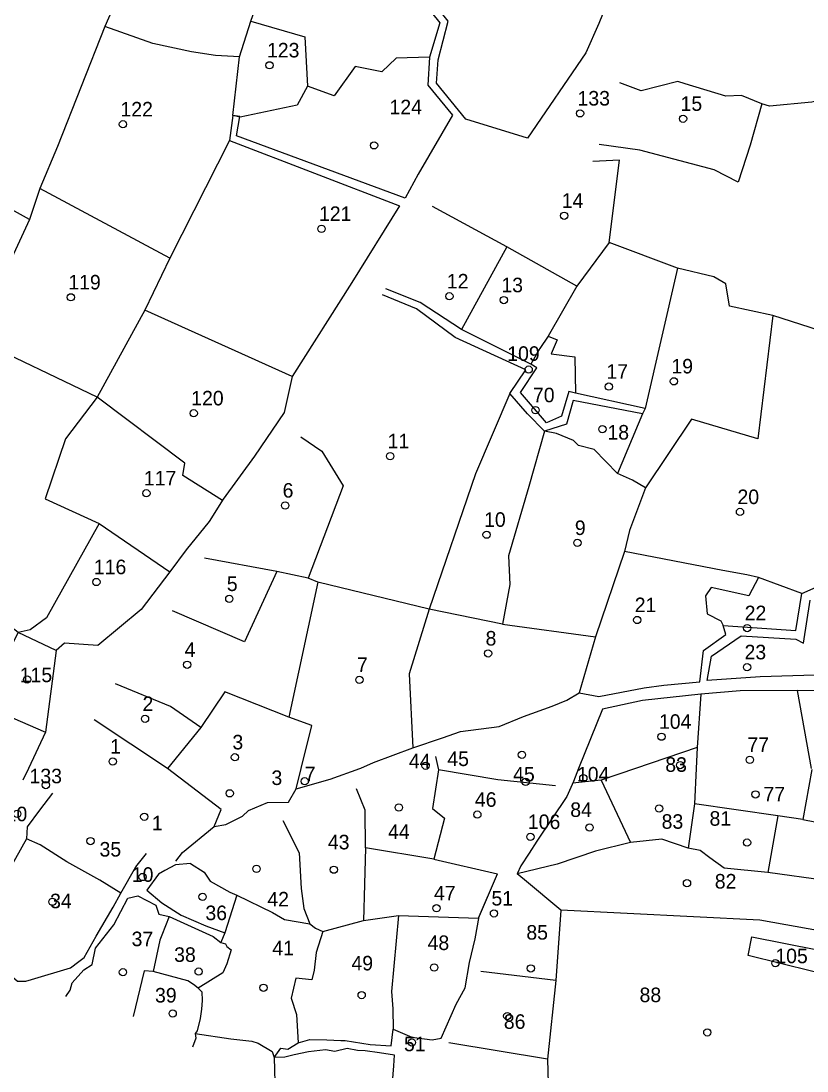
# Model space of a CAD drawing. Extents: x 176571 to 180224, y 250857 to 253450.
# Drawn here: x 178029.8 to 178246.1, y 252366.8 to 252655.5 of the extents above; entities that cross this region are included whole.
import ezdxf
from ezdxf.enums import TextEntityAlignment as Align

# ---------------------------------------------------------------- set-up
doc = ezdxf.new("R2010")
doc.units = 0
for name, color, linetype in [('1602', 240, 'Continuous'), ('1603', 240, 'Continuous'), ('A_POINTS', 252, 'Continuous')]:
    doc.layers.add(name, color=color, linetype=linetype)
doc.styles.add('HEBTXT', font='hebtxt.shx')

# ---------------------------------------------------------------- blocks, each defined once
blk = doc.blocks.new('1603')
at = {"layer": 'A_POINTS'}
blk.add_circle((0, 0), 0.25, dxfattribs=at)
at = {"style": 'HEBTXT'}
blk.add_attdef('PARCEL_NUM', text='', height=2, dxfattribs=at).set_placement((0, 1), align=Align.CENTER)
at = {"style": 'HEBTXT', "flags": 1}
blk.add_attdef('LOT_NUM', text='', height=2, dxfattribs=at).set_placement((0, -2.5), align=Align.CENTER)

msp = doc.modelspace()

# ---------------------------------------------------------------- linework, layer by layer
at = {"layer": '1602'}
for points in [[(178075.6, 252704.1), (178060.37, 252671.1), (178052.86, 252654), (178039.85, 252621), (178034.95, 252609.42), (178032.15, 252600.98), (178023.24, 252581.86), (178020.68, 252575.83), (178016.99, 252568.25), (177992.71, 252515.62), (177983.97, 252495.87)], [(178192.87, 252664.81), (178188.81, 252654.85), (178185.23, 252646.78), (178169.18, 252623.33), (178152.17, 252628.49), (178144.09, 252638.4), (178144.62, 252644.85), (178147.37, 252655.46), (178141.43, 252662.91)], [(178140.1, 252661.14), (178145.03, 252655.02), (178142.16, 252645.6), (178141.71, 252637.84), (178148.55, 252629.63), (178139.12, 252613.38), (178135.52, 252606.78), (178089.13, 252623.92), (178090.04, 252629.3), (178088.1, 252629.49), (178089.94, 252645.63), (178093.07, 252655.43), (178095.23, 252661.76)], [(178093.07, 252655.43), (178107.94, 252651.19), (178108.63, 252637.58)], [(178089.94, 252645.63), (178083.33, 252646.07), (178076.68, 252647.05), (178066.11, 252649.34), (178052.86, 252654)], [(178142.16, 252645.6), (178133.04, 252645.32), (178129.09, 252641.53), (178121.72, 252643.01), (178115.97, 252634.92), (178108.63, 252637.58), (178105.78, 252632.39), (178090.13, 252629.04), (178088.1, 252629.49)], [(178321.49, 252585), (178316.5, 252586.78), (178313.2, 252585.83), (178296.13, 252588.42), (178287.11, 252590.09), (178281.95, 252588.63), (178277.48, 252590.16), (178275.12, 252588.24), (178272.19, 252592.02), (178274.09, 252633.77), (178266.35, 252634.22), (178258.64, 252635.83), (178247.43, 252633.17), (178235.76, 252632.11), (178233.63, 252632.72), (178228.08, 252635.02), (178223.78, 252634.88), (178212.59, 252638.23), (178210.52, 252638.84), (178200.46, 252636.32), (178194.55, 252638.54)], [(178233.63, 252632.72), (178230.41, 252621.4), (178227.15, 252611.16), (178220.49, 252614.59), (178200.1, 252620), (178188.85, 252621.57)], [(178088.1, 252629.49), (178087.14, 252622.65), (178133.95, 252604.67), (178120.86, 252583.61), (178104.45, 252557.73), (178102.25, 252547.9), (178094.01, 252535.89), (178085.46, 252524.01), (178081.54, 252517.93), (178075.26, 252510.15), (178070.72, 252504.06), (178062.87, 252493.72), (178050.95, 252483.84), (178041.77, 252484.49), (178039.47, 252482.43), (178036.59, 252459.94), (178031.84, 252450)], [(178087.14, 252622.65), (178070.72, 252590.3), (178063.87, 252576.04), (178050.72, 252552.07), (178042.03, 252540.61), (178036.45, 252524.12), (178051.29, 252517.33), (178070.72, 252504.06)], [(178032.15, 252600.98), (178001.66, 252617.79)], [(178270.37, 252563.71), (178236.68, 252574.51), (178224.79, 252577.15), (178223.76, 252583.24), (178220.45, 252585.13), (178210.48, 252587.52), (178191.61, 252594.57), (178194.46, 252617.25), (178187.13, 252616.85)], [(178070.72, 252590.3), (178034.95, 252609.42)], [(178182.73, 252582.63), (178163.44, 252593.41), (178143.07, 252604.52)], [(178191.61, 252594.57), (178182.73, 252582.63), (178174.89, 252568.82), (178177.33, 252567.87), (178175.67, 252564.02), (178182.21, 252563.15), (178182.38, 252553.21)], [(178163.44, 252593.41), (178150.98, 252570.66)], [(178210.48, 252587.52), (178201.51, 252548.93), (178200.77, 252547.49), (178193.89, 252531.14)], [(178200.77, 252547.49), (178181.76, 252551.2), (178179.93, 252544.65), (178173.85, 252542.78), (178169.12, 252547.46), (178164.28, 252553.1), (178168.72, 252559.58), (178149.27, 252568.48), (178138.66, 252576.4), (178129.26, 252580.22)], [(178201.51, 252548.93), (178182.38, 252553.21), (178180.52, 252553.62), (178178.55, 252546.83), (178174.41, 252544.99), (178167.26, 252553.4), (178171.74, 252560.13), (178170.08, 252561.18), (178150.98, 252570.66), (178139.67, 252578.13), (178130.23, 252581.9)], [(178104.45, 252557.73), (178063.87, 252576.04)], [(178236.68, 252574.51), (178232.57, 252540.66), (178214.29, 252546.08), (178201.61, 252527.11), (178197.26, 252515.46), (178195.82, 252509.65), (178187.85, 252486.23), (178183.34, 252470.81)], [(178174.89, 252568.82), (178172.59, 252565.42), (178170.08, 252561.18)], [(178085.25, 252523.68), (178074.34, 252530.58), (178074.84, 252533.97), (178050.72, 252552.07), (178016.99, 252568.25)], [(178164.28, 252553.1), (178154.82, 252531.03), (178142.12, 252493.83), (178136.6, 252476.03), (178137.63, 252455.7)], [(178201.61, 252527.11), (178198.06, 252529.27), (178193.89, 252531.14), (178187.54, 252537.69), (178183.17, 252538.8), (178181.81, 252540.21), (178177.1, 252542.08), (178173.85, 252542.78), (178169.57, 252527.51), (178163.98, 252508.44), (178164.28, 252500.57), (178162.3, 252489.69), (178187.85, 252486.23)], [(178106.8, 252541.16), (178112.55, 252537.25), (178118.43, 252527.66), (178108.86, 252502.33)], [(178039.47, 252482.43), (178029.03, 252487.42), (177992.71, 252515.62), (177952.37, 252524.83)], [(178051.29, 252517.33), (178036.84, 252491.37), (178032.37, 252488.14), (178029.03, 252487.42), (178018.92, 252467.55)], [(178162.3, 252489.69), (178142.12, 252493.83), (178111.48, 252501.21), (178108.86, 252502.33), (178100.16, 252504.18), (178080.28, 252507.85)], [(178123.05, 252450), (178123.3, 252450.09), (178126.79, 252451.61), (178137.63, 252455.7), (178145.77, 252458.45), (178150.69, 252460.12), (178161.37, 252461.56), (178168.04, 252464.26), (178175.95, 252467.09), (178180.02, 252468.77), (178183.34, 252470.81), (178188.76, 252469.8), (178201.23, 252472.12), (178206.68, 252472.87), (178216.54, 252473.84), (178217.61, 252482.41), (178223.72, 252486.79), (178222.96, 252489.32), (178243.03, 252487.9), (178244.67, 252498.07), (178268.66, 252508.77)], [(178244.67, 252498.07), (178232.73, 252502.47), (178229.49, 252503.2), (178222.87, 252504.46), (178195.82, 252509.65)], [(178100.16, 252504.18), (178091.3, 252484.85), (178071.45, 252493.35)], [(178232.73, 252502.47), (178230.09, 252497.43), (178219.73, 252499.73), (178218.18, 252497.45), (178218.6, 252492.48), (178222.32, 252490.6), (178222.96, 252489.32)], [(178111.48, 252501.21), (178103.53, 252464.08)], [(178251.17, 252475.78), (178233.16, 252475.18), (178218.56, 252474.15), (178219.79, 252480.86), (178227.91, 252486.49), (178242.98, 252485.57), (178245.15, 252484.47), (178246.93, 252496.26)], [(178079.26, 252461.24), (178070.95, 252466.99), (178055.76, 252473.28)], [(178106.9, 252450), (178109.82, 252461.85), (178103.53, 252464.08), (178085.88, 252471.06), (178079.26, 252461.24), (178070.12, 252450), (178070.12, 252450)], [(178325.94, 252450), (178319.19, 252451.3), (178309.6, 252452.93), (178302.35, 252452.81), (178294.04, 252453.42), (178291.01, 252454.5), (178282.82, 252462.41), (178280.84, 252464.68), (178270.76, 252466.17), (178262.7, 252470.98), (178250.12, 252471.36), (178243.5, 252471.47), (178227.71, 252471.33), (178216.84, 252470.41), (178200.84, 252468.72), (178189.76, 252466.31), (178183.21, 252450)], [(178216.84, 252470.41), (178215.84, 252455.77), (178215.58, 252450)], [(178247.35, 252450), (178243.5, 252471.47)], [(178016.52, 252467.41), (178018.92, 252467.55), (178036.59, 252459.94)], [(178070.12, 252450), (178049.98, 252463.38)], [(178143.87, 252453.29), (178144.56, 252450)], [(178215.84, 252455.77), (178198.87, 252450)], [(178031.84, 252450), (178030.3, 252446.76)], [(178082.97, 252433.99), (178084.84, 252438.69), (178070.12, 252450)], [(178072.45, 252424.51), (178074.26, 252426.89), (178082.97, 252433.99), (178086.19, 252434.57), (178090.73, 252436.86), (178092.41, 252438.47), (178097.59, 252440.67), (178103.39, 252440.73), (178105.52, 252444.4), (178114.83, 252447.03), (178123.05, 252450)], [(178105.52, 252444.4), (178106.9, 252450)], [(178144.56, 252450), (178144.65, 252449.59), (178143.01, 252438.94), (178146.36, 252436.32), (178143.36, 252425.09), (178160.9, 252421.06)], [(178176.89, 252445.23), (178160.96, 252446.91), (178144.65, 252449.59)], [(178183.21, 252450), (178181.78, 252446.43), (178179.97, 252442.24), (178171.77, 252430.03), (178169.66, 252426.66), (178167.35, 252423.2), (178166.35, 252421.05)], [(178291.96, 252447.43), (178275.76, 252447.5), (178272.88, 252444.61), (178270.43, 252430.88), (178259.6, 252433.11), (178257.25, 252418.16), (178263.57, 252416.09), (178261.38, 252403.01), (178256.59, 252391.98), (178229.9, 252398.58), (178230.92, 252403.73), (178248.98, 252400.12), (178250, 252405.27), (178251.16, 252419.2), (178235.32, 252421.36), (178223.32, 252422.6), (178219.36, 252425.39), (178216.69, 252427.44), (178213.35, 252428.08), (178206.12, 252430.55), (178197.48, 252429.67), (178187.87, 252427.22), (178177.34, 252423.69), (178166.35, 252421.05)], [(178198.87, 252450), (178189.4, 252446.78), (178181.59, 252445.99)], [(178215.58, 252450), (178215.15, 252440.29), (178213.35, 252428.08)], [(178247.4, 252449.72), (178244.91, 252435.99), (178259.6, 252433.11)], [(178143.36, 252425.09), (178124.55, 252428.21), (178124.52, 252438.54), (178122.16, 252444.35)], [(178189.4, 252446.78), (178197.48, 252429.67)], [(178038.43, 252443.21), (178034.94, 252438.53), (178031.49, 252433.94), (178031.3, 252430.64), (178024.82, 252419), (178025.81, 252401.72), (178027.43, 252392.68), (178028.88, 252391.54), (178031.15, 252391.49), (178032.69, 252392.01), (178043.43, 252395.2), (178045.76, 252396.9), (178047.2, 252398.03), (178050.48, 252403.86), (178055.2, 252411.87), (178057.26, 252415.68), (178061.41, 252422.98), (178064.36, 252426.62)], [(178244.91, 252435.99), (178238.03, 252436.97), (178215.15, 252440.29)], [(178101.86, 252435.66), (178106.34, 252426.76), (178106.91, 252417.01), (178107.66, 252411.47), (178109.26, 252407.24)], [(178238.03, 252436.97), (178235.32, 252421.36)], [(178057.26, 252415.68), (178051.46, 252419.28), (178042.46, 252424.29), (178035.04, 252429), (178031.3, 252430.64)], [(178124.55, 252428.21), (178124.31, 252418.15), (178124, 252408.09), (178124, 252408.09)], [(178076.42, 252423.87), (178072.34, 252423.5), (178069.38, 252421.98), (178067.65, 252420.9), (178064.43, 252416.5), (178068.51, 252413.03), (178073.87, 252409.64), (178080.62, 252406.68), (178085.88, 252404.77)], [(178076.42, 252423.87), (178080.24, 252421.45), (178081.87, 252419), (178087.25, 252416), (178089.23, 252415.13), (178099.04, 252410.42), (178102.35, 252408.45), (178109.26, 252407.24), (178110.88, 252406.06), (178112.82, 252405.19), (178124, 252408.15), (178133.66, 252409.55), (178155.72, 252408.85), (178160.9, 252421.06)], [(178131.75, 252360.29), (178132.36, 252368.2), (178132.59, 252371.15), (178128.41, 252371.82), (178124.47, 252372.35), (178122.37, 252372.49), (178119.58, 252373.04), (178116.17, 252372.19), (178113.6, 252372.63), (178108.92, 252372.11), (178104.93, 252371.24), (178102.36, 252370.63), (178099.48, 252370.49), (178101.3, 252373.06), (178103.2, 252372.8), (178106.08, 252374.51), (178109.27, 252375.47), (178113.96, 252375.36), (178117.84, 252375.15), (178119.02, 252375.17), (178125.87, 252374.11), (178131.64, 252373.74), (178132.16, 252378.34), (178137.34, 252376.14), (178142.96, 252375.42), (178145.37, 252375.84), (178149.58, 252385.21), (178151.98, 252389.71), (178153.19, 252396.61), (178154.78, 252403.15), (178155.86, 252409.26), (178160.9, 252421.06)], [(178287.06, 252400.45), (178270.9, 252400.65), (178261.39, 252403.2), (178250, 252405.27), (178233.07, 252408.29), (178178.32, 252410.99), (178168.36, 252419.38), (178166.35, 252421.05)], [(178042.17, 252387.28), (178043.3, 252389), (178043.91, 252391.01), (178047.08, 252394.65), (178049.36, 252396.07), (178050.32, 252400.59), (178055.37, 252406.99), (178059.22, 252414.37), (178061.95, 252414.93), (178066.89, 252412.36), (178067.73, 252409.97), (178070.61, 252409.26), (178082.69, 252403.8), (178084.8, 252402.16), (178086.09, 252401.73), (178086.48, 252401.05), (178087.59, 252400.11), (178086.4, 252396.27), (178085.32, 252393.8), (178078.56, 252389.62), (178079.6, 252388.53), (178079.68, 252386.17), (178079.46, 252383.82), (178079.11, 252381.28), (178078.29, 252377.88), (178077.75, 252377.1), (178077.9, 252375.88), (178077.03, 252373.36)], [(178089.23, 252415.13), (178085.88, 252404.77), (178084.8, 252402.16)], [(178178.32, 252410.99), (178176.98, 252391.7), (178174.64, 252370.07), (178175.41, 252343.2)], [(178070.61, 252409.26), (178068.57, 252404.2), (178068.01, 252402.76), (178066.16, 252394.19)], [(178133.66, 252409.55), (178131.77, 252388.68), (178132.11, 252383.92), (178132.16, 252378.34)], [(178112.82, 252405.19), (178111.01, 252399.4), (178110.45, 252394.54), (178109.87, 252391.83), (178105.42, 252392.31), (178104.14, 252386.81), (178105.6, 252382.33), (178106.08, 252374.51)], [(178078.56, 252389.62), (178077.23, 252390.63), (178075.73, 252391.64), (178066.16, 252394.19), (178063.65, 252394.32), (178060.63, 252381.78)], [(178176.98, 252391.7), (178156.29, 252394.15)], [(178077.75, 252377.1), (178087.55, 252375.65), (178093.3, 252375.05), (178095.07, 252374.44), (178098.91, 252372.13), (178099.48, 252370.49), (178099.71, 252360.28), (178098.99, 252348.55), (178097.51, 252338.7), (178095.86, 252331.03), (178094.4, 252324.3), (178093.43, 252324.78), (178089.84, 252323.55), (178087.62, 252322.93), (178085.65, 252322.37), (178085.18, 252322.54), (178081.97, 252322.73), (178080.66, 252323.04)], [(178174.64, 252370.07), (178147.5, 252374.59)]]:
    msp.add_lwpolyline(points, dxfattribs=at)

# ---------------------------------------------------------------- block references
at = {"layer": '1603'}
ref = msp.add_blockref('1603', (178098.18, 252643.33), dxfattribs=dict(at, xscale=4, yscale=4, zscale=4))
ref.add_attrib('PARCEL_NUM', '123', (178097.49, 252645.49), dxfattribs={"layer": '0', "height": 4, "style": 'HEBTXT'})
ref = msp.add_blockref('1603', (178183.62, 252630.12), dxfattribs=dict(at, xscale=4, yscale=4, zscale=4))
ref.add_attrib('PARCEL_NUM', '133', (178182.93, 252632.27), dxfattribs={"layer": '0', "height": 4, "style": 'HEBTXT'})
ref = msp.add_blockref('1603', (178057.86, 252627.12), dxfattribs=dict(at, xscale=4, yscale=4, zscale=4))
ref.add_attrib('PARCEL_NUM', '122', (178057.17, 252629.27), dxfattribs={"layer": '0', "height": 4, "style": 'HEBTXT'})
ref = msp.add_blockref('1603', (178126.95, 252621.32), dxfattribs=dict(at, xscale=4, yscale=4, zscale=4))
ref.add_attrib('PARCEL_NUM', '124', (178131.2, 252629.86), dxfattribs={"layer": '0', "height": 4, "style": 'HEBTXT'})
ref = msp.add_blockref('1603', (178211.97, 252628.65), dxfattribs=dict(at, xscale=4, yscale=4, zscale=4))
ref.add_attrib('PARCEL_NUM', '15', (178211.28, 252630.81), dxfattribs={"layer": '0', "height": 4, "style": 'HEBTXT'})
ref = msp.add_blockref('1603', (178179.27, 252601.98), dxfattribs=dict(at, xscale=4, yscale=4, zscale=4))
ref.add_attrib('PARCEL_NUM', '14', (178178.58, 252604.14), dxfattribs={"layer": '0', "height": 4, "style": 'HEBTXT'})
ref = msp.add_blockref('1603', (178112.48, 252598.37), dxfattribs=dict(at, xscale=4, yscale=4, zscale=4))
ref.add_attrib('PARCEL_NUM', '121', (178111.79, 252600.53), dxfattribs={"layer": '0', "height": 4, "style": 'HEBTXT'})
ref = msp.add_blockref('1603', (178147.67, 252579.82), dxfattribs=dict(at, xscale=4, yscale=4, zscale=4))
ref.add_attrib('PARCEL_NUM', '12', (178146.98, 252581.97), dxfattribs={"layer": '0', "height": 4, "style": 'HEBTXT'})
ref = msp.add_blockref('1603', (178043.51, 252579.54), dxfattribs=dict(at, xscale=4, yscale=4, zscale=4))
ref.add_attrib('PARCEL_NUM', '119', (178042.82, 252581.7), dxfattribs={"layer": '0', "height": 4, "style": 'HEBTXT'})
ref = msp.add_blockref('1603', (178162.67, 252578.78), dxfattribs=dict(at, xscale=4, yscale=4, zscale=4))
ref.add_attrib('PARCEL_NUM', '13', (178161.98, 252580.93), dxfattribs={"layer": '0', "height": 4, "style": 'HEBTXT'})
ref = msp.add_blockref('1603', (178169.49, 252559.67), dxfattribs=dict(at, xscale=4, yscale=4, zscale=4))
ref.add_attrib('PARCEL_NUM', '109', (178163.59, 252562.07), dxfattribs={"layer": '0', "height": 4, "style": 'HEBTXT'})
ref = msp.add_blockref('1603', (178191.56, 252554.99), dxfattribs=dict(at, xscale=4, yscale=4, zscale=4))
ref.add_attrib('PARCEL_NUM', '17', (178190.87, 252557.14), dxfattribs={"layer": '0', "height": 4, "style": 'HEBTXT'})
ref = msp.add_blockref('1603', (178209.45, 252556.44), dxfattribs=dict(at, xscale=4, yscale=4, zscale=4))
ref.add_attrib('PARCEL_NUM', '19', (178208.76, 252558.6), dxfattribs={"layer": '0', "height": 4, "style": 'HEBTXT'})
ref = msp.add_blockref('1603', (178171.36, 252548.52), dxfattribs=dict(at, xscale=4, yscale=4, zscale=4))
ref.add_attrib('PARCEL_NUM', '70', (178170.67, 252550.68), dxfattribs={"layer": '0', "height": 4, "style": 'HEBTXT'})
ref = msp.add_blockref('1603', (178077.33, 252547.66), dxfattribs=dict(at, xscale=4, yscale=4, zscale=4))
ref.add_attrib('PARCEL_NUM', '120', (178076.64, 252549.82), dxfattribs={"layer": '0', "height": 4, "style": 'HEBTXT'})
ref = msp.add_blockref('1603', (178189.77, 252543.29), dxfattribs=dict(at, xscale=4, yscale=4, zscale=4))
ref.add_attrib('PARCEL_NUM', '18', (178191.16, 252540.43), dxfattribs={"layer": '0', "height": 4, "style": 'HEBTXT'})
ref = msp.add_blockref('1603', (178131.37, 252535.86), dxfattribs=dict(at, xscale=4, yscale=4, zscale=4))
ref.add_attrib('PARCEL_NUM', '11', (178130.68, 252538.01), dxfattribs={"layer": '0', "height": 4, "style": 'HEBTXT'})
ref = msp.add_blockref('1603', (178064.31, 252525.66), dxfattribs=dict(at, xscale=4, yscale=4, zscale=4))
ref.add_attrib('PARCEL_NUM', '117', (178063.61, 252527.81), dxfattribs={"layer": '0', "height": 4, "style": 'HEBTXT'})
ref = msp.add_blockref('1603', (178102.49, 252522.3), dxfattribs=dict(at, xscale=4, yscale=4, zscale=4))
ref.add_attrib('PARCEL_NUM', '6', (178101.79, 252524.46), dxfattribs={"layer": '0', "height": 4, "style": 'HEBTXT'})
ref = msp.add_blockref('1603', (178227.63, 252520.52), dxfattribs=dict(at, xscale=4, yscale=4, zscale=4))
ref.add_attrib('PARCEL_NUM', '20', (178226.94, 252522.68), dxfattribs={"layer": '0', "height": 4, "style": 'HEBTXT'})
ref = msp.add_blockref('1603', (178157.91, 252514.27), dxfattribs=dict(at, xscale=4, yscale=4, zscale=4))
ref.add_attrib('PARCEL_NUM', '10', (178157.22, 252516.43), dxfattribs={"layer": '0', "height": 4, "style": 'HEBTXT'})
ref = msp.add_blockref('1603', (178182.89, 252512.03), dxfattribs=dict(at, xscale=4, yscale=4, zscale=4))
ref.add_attrib('PARCEL_NUM', '9', (178182.2, 252514.18), dxfattribs={"layer": '0', "height": 4, "style": 'HEBTXT'})
ref = msp.add_blockref('1603', (178050.55, 252501.26), dxfattribs=dict(at, xscale=4, yscale=4, zscale=4))
ref.add_attrib('PARCEL_NUM', '116', (178049.85, 252503.41), dxfattribs={"layer": '0', "height": 4, "style": 'HEBTXT'})
ref = msp.add_blockref('1603', (178087.12, 252496.62), dxfattribs=dict(at, xscale=4, yscale=4, zscale=4))
ref.add_attrib('PARCEL_NUM', '5', (178086.43, 252498.78), dxfattribs={"layer": '0', "height": 4, "style": 'HEBTXT'})
ref = msp.add_blockref('1603', (178199.36, 252490.81), dxfattribs=dict(at, xscale=4, yscale=4, zscale=4))
ref.add_attrib('PARCEL_NUM', '21', (178198.67, 252492.97), dxfattribs={"layer": '0', "height": 4, "style": 'HEBTXT'})
ref = msp.add_blockref('1603', (178229.62, 252488.59), dxfattribs=dict(at, xscale=4, yscale=4, zscale=4))
ref.add_attrib('PARCEL_NUM', '22', (178228.92, 252490.75), dxfattribs={"layer": '0', "height": 4, "style": 'HEBTXT'})
ref = msp.add_blockref('1603', (178158.32, 252481.63), dxfattribs=dict(at, xscale=4, yscale=4, zscale=4))
ref.add_attrib('PARCEL_NUM', '8', (178157.63, 252483.79), dxfattribs={"layer": '0', "height": 4, "style": 'HEBTXT'})
ref = msp.add_blockref('1603', (178075.53, 252478.52), dxfattribs=dict(at, xscale=4, yscale=4, zscale=4))
ref.add_attrib('PARCEL_NUM', '4', (178074.83, 252480.67), dxfattribs={"layer": '0', "height": 4, "style": 'HEBTXT'})
ref = msp.add_blockref('1603', (178229.57, 252477.84), dxfattribs=dict(at, xscale=4, yscale=4, zscale=4))
ref.add_attrib('PARCEL_NUM', '23', (178228.88, 252480), dxfattribs={"layer": '0', "height": 4, "style": 'HEBTXT'})
ref = msp.add_blockref('1603', (178122.91, 252474.35), dxfattribs=dict(at, xscale=4, yscale=4, zscale=4))
ref.add_attrib('PARCEL_NUM', '7', (178122.22, 252476.51), dxfattribs={"layer": '0', "height": 4, "style": 'HEBTXT'})
ref = msp.add_blockref('1603', (178031.47, 252474.46), dxfattribs=dict(at, xscale=4, yscale=4, zscale=4))
ref.add_attrib('PARCEL_NUM', '115', (178029.45, 252473.72), dxfattribs={"layer": '0', "height": 4, "style": 'HEBTXT'})
ref = msp.add_blockref('1603', (178063.93, 252463.63), dxfattribs=dict(at, xscale=4, yscale=4, zscale=4))
ref.add_attrib('PARCEL_NUM', '2', (178063.24, 252465.79), dxfattribs={"layer": '0', "height": 4, "style": 'HEBTXT'})
ref = msp.add_blockref('1603', (178206.03, 252458.73), dxfattribs=dict(at, xscale=4, yscale=4, zscale=4))
ref.add_attrib('PARCEL_NUM', '104', (178205.34, 252460.89), dxfattribs={"layer": '0', "height": 4, "style": 'HEBTXT'})
ref = msp.add_blockref('1603', (178088.66, 252453.07), dxfattribs=dict(at, xscale=4, yscale=4, zscale=4))
ref.add_attrib('PARCEL_NUM', '3', (178087.97, 252455.23), dxfattribs={"layer": '0', "height": 4, "style": 'HEBTXT'})
ref = msp.add_blockref('1603', (178055.04, 252451.91), dxfattribs=dict(at, xscale=4, yscale=4, zscale=4))
ref.add_attrib('PARCEL_NUM', '1', (178054.35, 252454.07), dxfattribs={"layer": '0', "height": 4, "style": 'HEBTXT'})
ref = msp.add_blockref('1603', (178230.35, 252452.38), dxfattribs=dict(at, xscale=4, yscale=4, zscale=4))
ref.add_attrib('PARCEL_NUM', '77', (178229.66, 252454.54), dxfattribs={"layer": '0', "height": 4, "style": 'HEBTXT'})
ref = msp.add_blockref('1603', (178141.13, 252450.75), dxfattribs=dict(at, xscale=4, yscale=4, zscale=4))
ref.add_attrib('PARCEL_NUM', '44', (178136.53, 252450.03), dxfattribs={"layer": '0', "height": 4, "style": 'HEBTXT'})
ref = msp.add_blockref('1603', (178167.63, 252453.74), dxfattribs=dict(at, xscale=4, yscale=4, zscale=4))
ref.add_attrib('PARCEL_NUM', '45', (178147.1, 252450.66), dxfattribs={"layer": '0', "height": 4, "style": 'HEBTXT'})
ref = msp.add_blockref('1603', (178211.16, 252450.92), dxfattribs=dict(at, xscale=4, yscale=4, zscale=4))
ref.add_attrib('PARCEL_NUM', '83', (178207.08, 252449.07), dxfattribs={"layer": '0', "height": 4, "style": 'HEBTXT'})
ref = msp.add_blockref('1603', (178107.86, 252446.47), dxfattribs=dict(at, xscale=4, yscale=4, zscale=4))
ref.add_attrib('PARCEL_NUM', '7', (178107.86, 252446.47), dxfattribs={"layer": '0', "height": 4, "style": 'HEBTXT'})
ref = msp.add_blockref('1603', (178168.66, 252446.33), dxfattribs=dict(at, xscale=4, yscale=4, zscale=4))
ref.add_attrib('PARCEL_NUM', '45', (178165.21, 252446.41), dxfattribs={"layer": '0', "height": 4, "style": 'HEBTXT'})
ref = msp.add_blockref('1603', (178184.53, 252447.34), dxfattribs=dict(at, xscale=4, yscale=4, zscale=4))
ref.add_attrib('PARCEL_NUM', '104', (178182.77, 252446.41), dxfattribs={"layer": '0', "height": 4, "style": 'HEBTXT'})
ref = msp.add_blockref('1603', (178036.63, 252445.43), dxfattribs=dict(at, xscale=4, yscale=4, zscale=4))
ref.add_attrib('PARCEL_NUM', '133', (178032.15, 252445.92), dxfattribs={"layer": '0', "height": 4, "style": 'HEBTXT'})
ref = msp.add_blockref('1603', (178087.23, 252443.15), dxfattribs=dict(at, xscale=4, yscale=4, zscale=4))
ref.add_attrib('PARCEL_NUM', '3', (178098.71, 252445.45), dxfattribs={"layer": '0', "height": 4, "style": 'HEBTXT'})
ref = msp.add_blockref('1603', (178231.91, 252442.86), dxfattribs=dict(at, xscale=4, yscale=4, zscale=4))
ref.add_attrib('PARCEL_NUM', '77', (178234.1, 252440.94), dxfattribs={"layer": '0', "height": 4, "style": 'HEBTXT'})
ref = msp.add_blockref('1603', (178155.37, 252437.3), dxfattribs=dict(at, xscale=4, yscale=4, zscale=4))
ref.add_attrib('PARCEL_NUM', '46', (178154.68, 252439.45), dxfattribs={"layer": '0', "height": 4, "style": 'HEBTXT'})
ref = msp.add_blockref('1603', (178028.75, 252437.52), dxfattribs=dict(at, xscale=4, yscale=4, zscale=4))
ref.add_attrib('PARCEL_NUM', '10', (178025.57, 252435.48), dxfattribs={"layer": '0', "height": 4, "style": 'HEBTXT'})
ref = msp.add_blockref('1603', (178133.75, 252439.27), dxfattribs=dict(at, xscale=4, yscale=4, zscale=4))
ref.add_attrib('PARCEL_NUM', '44', (178130.8, 252430.63), dxfattribs={"layer": '0', "height": 4, "style": 'HEBTXT'})
ref = msp.add_blockref('1603', (178186.26, 252433.78), dxfattribs=dict(at, xscale=4, yscale=4, zscale=4))
ref.add_attrib('PARCEL_NUM', '84', (178180.93, 252436.66), dxfattribs={"layer": '0', "height": 4, "style": 'HEBTXT'})
ref = msp.add_blockref('1603', (178205.37, 252438.97), dxfattribs=dict(at, xscale=4, yscale=4, zscale=4))
ref.add_attrib('PARCEL_NUM', '83', (178206.07, 252433.41), dxfattribs={"layer": '0', "height": 4, "style": 'HEBTXT'})
ref = msp.add_blockref('1603', (178063.72, 252436.72), dxfattribs=dict(at, xscale=4, yscale=4, zscale=4))
ref.add_attrib('PARCEL_NUM', '1', (178065.82, 252432.97), dxfattribs={"layer": '0', "height": 4, "style": 'HEBTXT'})
ref = msp.add_blockref('1603', (178169.96, 252431.18), dxfattribs=dict(at, xscale=4, yscale=4, zscale=4))
ref.add_attrib('PARCEL_NUM', '106', (178169.27, 252433.34), dxfattribs={"layer": '0', "height": 4, "style": 'HEBTXT'})
ref = msp.add_blockref('1603', (178229.57, 252429.6), dxfattribs=dict(at, xscale=4, yscale=4, zscale=4))
ref.add_attrib('PARCEL_NUM', '81', (178219.25, 252434.25), dxfattribs={"layer": '0', "height": 4, "style": 'HEBTXT'})
ref = msp.add_blockref('1603', (178048.92, 252430.04), dxfattribs=dict(at, xscale=4, yscale=4, zscale=4))
ref.add_attrib('PARCEL_NUM', '35', (178051.41, 252425.77), dxfattribs={"layer": '0', "height": 4, "style": 'HEBTXT'})
ref = msp.add_blockref('1603', (178115.87, 252422.16), dxfattribs=dict(at, xscale=4, yscale=4, zscale=4))
ref.add_attrib('PARCEL_NUM', '43', (178114.24, 252427.75), dxfattribs={"layer": '0', "height": 4, "style": 'HEBTXT'})
ref = msp.add_blockref('1603', (178063.26, 252420.15), dxfattribs=dict(at, xscale=4, yscale=4, zscale=4))
ref.add_attrib('PARCEL_NUM', '10', (178060.29, 252418.82), dxfattribs={"layer": '0', "height": 4, "style": 'HEBTXT'})
ref = msp.add_blockref('1603', (178094.6, 252422.41), dxfattribs=dict(at, xscale=4, yscale=4, zscale=4))
ref.add_attrib('PARCEL_NUM', '42', (178097.59, 252412.05), dxfattribs={"layer": '0', "height": 4, "style": 'HEBTXT'})
ref = msp.add_blockref('1603', (178213.05, 252418.45), dxfattribs=dict(at, xscale=4, yscale=4, zscale=4))
ref.add_attrib('PARCEL_NUM', '82', (178220.7, 252416.98), dxfattribs={"layer": '0', "height": 4, "style": 'HEBTXT'})
ref = msp.add_blockref('1603', (178038.45, 252413.33), dxfattribs=dict(at, xscale=4, yscale=4, zscale=4))
ref.add_attrib('PARCEL_NUM', '34', (178037.81, 252411.56), dxfattribs={"layer": '0', "height": 4, "style": 'HEBTXT'})
ref = msp.add_blockref('1603', (178079.77, 252414.71), dxfattribs=dict(at, xscale=4, yscale=4, zscale=4))
ref.add_attrib('PARCEL_NUM', '36', (178080.54, 252408.29), dxfattribs={"layer": '0', "height": 4, "style": 'HEBTXT'})
ref = msp.add_blockref('1603', (178144.12, 252411.56), dxfattribs=dict(at, xscale=4, yscale=4, zscale=4))
ref.add_attrib('PARCEL_NUM', '47', (178143.43, 252413.72), dxfattribs={"layer": '0', "height": 4, "style": 'HEBTXT'})
ref = msp.add_blockref('1603', (178159.94, 252410.14), dxfattribs=dict(at, xscale=4, yscale=4, zscale=4))
ref.add_attrib('PARCEL_NUM', '51', (178159.25, 252412.3), dxfattribs={"layer": '0', "height": 4, "style": 'HEBTXT'})
ref = msp.add_blockref('1603', (178170.07, 252395.02), dxfattribs=dict(at, xscale=4, yscale=4, zscale=4))
ref.add_attrib('PARCEL_NUM', '85', (178168.85, 252402.93), dxfattribs={"layer": '0', "height": 4, "style": 'HEBTXT'})
ref = msp.add_blockref('1603', (178057.86, 252393.96), dxfattribs=dict(at, xscale=4, yscale=4, zscale=4))
ref.add_attrib('PARCEL_NUM', '37', (178060.24, 252401.13), dxfattribs={"layer": '0', "height": 4, "style": 'HEBTXT'})
ref = msp.add_blockref('1603', (178143.5, 252395.25), dxfattribs=dict(at, xscale=4, yscale=4, zscale=4))
ref.add_attrib('PARCEL_NUM', '48', (178141.68, 252400.07), dxfattribs={"layer": '0', "height": 4, "style": 'HEBTXT'})
ref = msp.add_blockref('1603', (178096.52, 252389.71), dxfattribs=dict(at, xscale=4, yscale=4, zscale=4))
ref.add_attrib('PARCEL_NUM', '41', (178098.94, 252398.61), dxfattribs={"layer": '0', "height": 4, "style": 'HEBTXT'})
ref = msp.add_blockref('1603', (178078.68, 252394.13), dxfattribs=dict(at, xscale=4, yscale=4, zscale=4))
ref.add_attrib('PARCEL_NUM', '38', (178071.94, 252396.81), dxfattribs={"layer": '0', "height": 4, "style": 'HEBTXT'})
ref = msp.add_blockref('1603', (178123.54, 252387.68), dxfattribs=dict(at, xscale=4, yscale=4, zscale=4))
ref.add_attrib('PARCEL_NUM', '49', (178120.72, 252394.47), dxfattribs={"layer": '0', "height": 4, "style": 'HEBTXT'})
ref = msp.add_blockref('1603', (178237.36, 252396.45), dxfattribs=dict(at, xscale=4, yscale=4, zscale=4))
ref.add_attrib('PARCEL_NUM', '105', (178237.36, 252396.45), dxfattribs={"layer": '0', "height": 4, "style": 'HEBTXT'})
ref = msp.add_blockref('1603', (178071.54, 252382.62), dxfattribs=dict(at, xscale=4, yscale=4, zscale=4))
ref.add_attrib('PARCEL_NUM', '39', (178066.68, 252385.64), dxfattribs={"layer": '0', "height": 4, "style": 'HEBTXT'})
ref = msp.add_blockref('1603', (178218.64, 252377.42), dxfattribs=dict(at, xscale=4, yscale=4, zscale=4))
ref.add_attrib('PARCEL_NUM', '88', (178200, 252385.74), dxfattribs={"layer": '0', "height": 4, "style": 'HEBTXT'})
ref = msp.add_blockref('1603', (178163.59, 252381.92), dxfattribs=dict(at, xscale=4, yscale=4, zscale=4))
ref.add_attrib('PARCEL_NUM', '86', (178162.65, 252378.4), dxfattribs={"layer": '0', "height": 4, "style": 'HEBTXT'})
ref = msp.add_blockref('1603', (178137.37, 252374.64), dxfattribs=dict(at, xscale=4, yscale=4, zscale=4))
ref.add_attrib('PARCEL_NUM', '51', (178135.18, 252372.25), dxfattribs={"layer": '0', "height": 4, "style": 'HEBTXT'})

doc.saveas('drawing.dxf')
